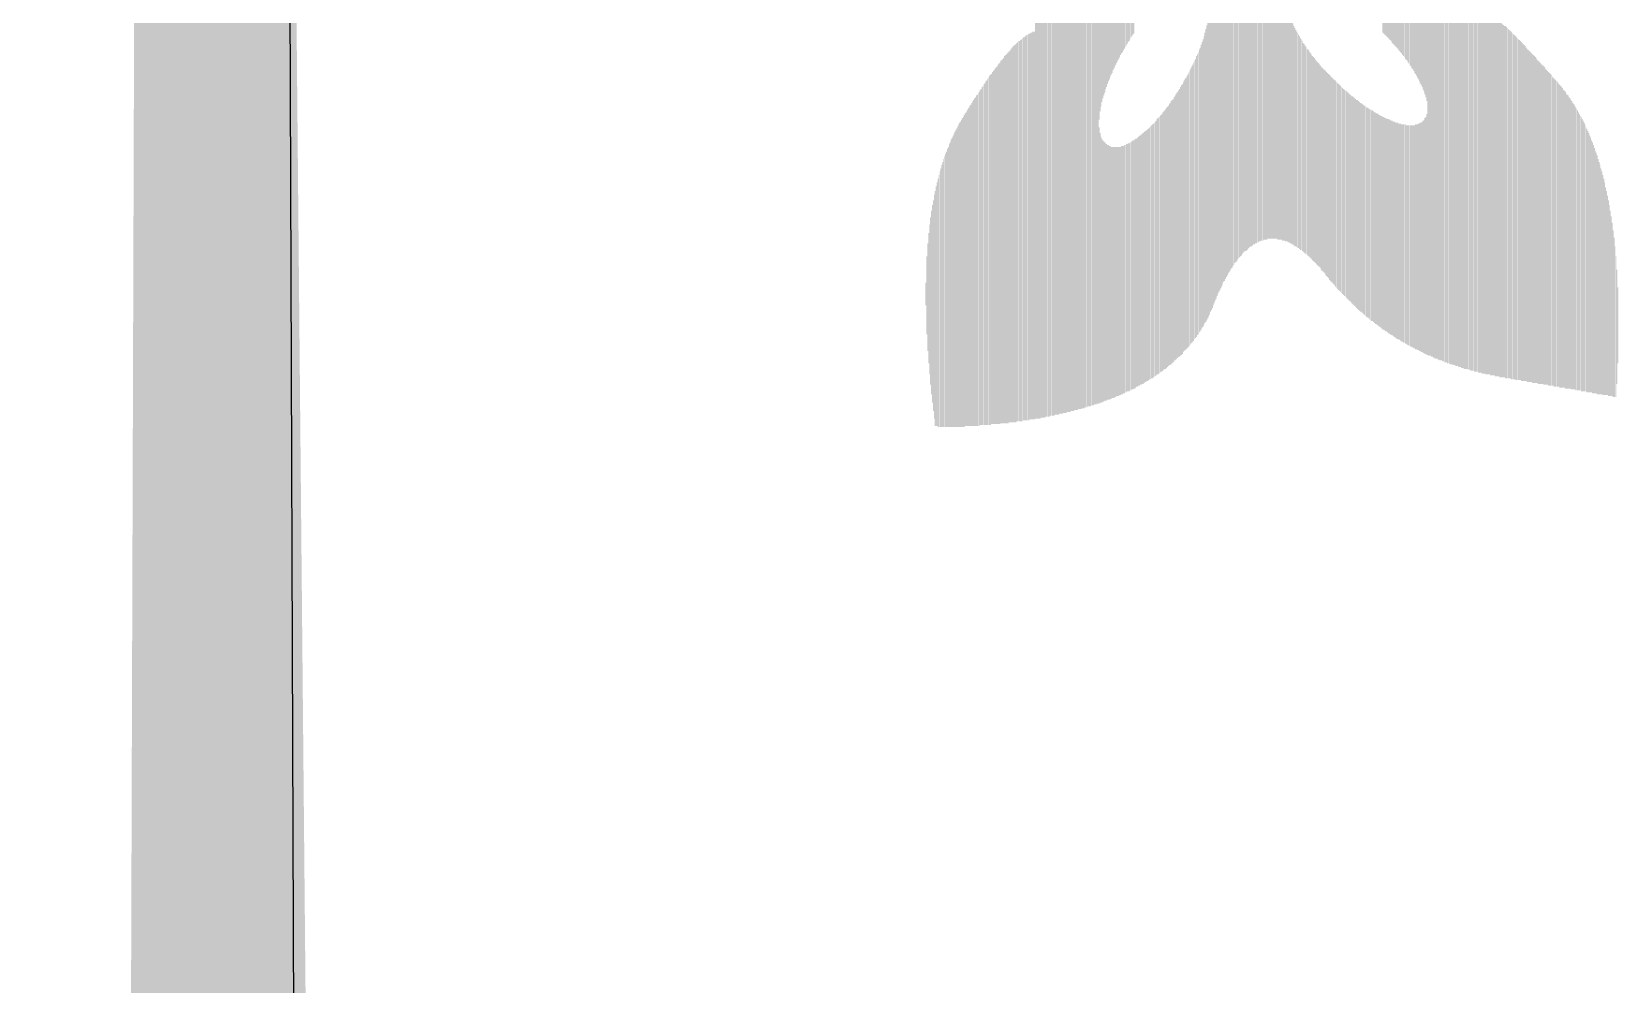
# Model space of a CAD drawing. Extents: x -0.7 to 44.7, y -0.3 to 41.4.
# Drawn here: x -0.711 to 3.593, y 4.835 to 7.418 of the extents above; entities that cross this region are included whole.
import ezdxf

# ---------------------------------------------------------------- set-up
doc = ezdxf.new("R2010")
doc.units = 0
for name, color, linetype in [('1', 12, 'CONTINUOUS'), ('16', 132, 'CONTINUOUS'), ('20', 53, 'CONTINUOUS'), ('21', 40, 'CONTINUOUS')]:
    doc.layers.add(name, color=color, linetype=linetype)

# ---------------------------------------------------------------- blocks, each defined once
blk = doc.blocks.new('RECT')
blk.add_solid([(-0.5, -0.5), (0.5, -0.5), (-0.5, 0.5), (0.5, 0.5)])

msp = doc.modelspace()

# ---------------------------------------------------------------- linework, layer by layer
at = {"layer": '1', "const_width": 0.4064}
msp.add_lwpolyline([(-0.254, -0.127), (-0.127, 40.386)], dxfattribs=at)
at = {"layer": '16', "const_width": 0.4064}
msp.add_lwpolyline([(-0.127, 0), (-0.508, 41.148)], dxfattribs=at)
at = {"layer": '20'}
msp.add_line((-0.122, 37.427), (0.005, 3.213), dxfattribs=at)

# ---------------------------------------------------------------- block references
at = {"layer": '21', "rotation": 90}
for p, xscale, yscale in [((2.5096, 7.9616), 2.4994, 0.0026), ((2.5122, 7.9641), 2.4942, 0.0024), ((2.5147, 7.9679), 2.4916, 0.0024), ((2.4842, 7.9184), 2.535, 0.0026), ((2.4868, 7.9235), 2.5298, 0.0024), ((2.4893, 7.9272), 2.5272, 0.0024), ((2.4918, 7.9311), 2.5248, 0.0026), ((2.4944, 7.9361), 2.5196, 0.0024), ((2.4969, 7.94), 2.5172, 0.0026), ((2.4995, 7.945), 2.512, 0.0024), ((2.502, 7.9488), 2.5094, 0.0024), ((2.5045, 7.9539), 2.5044, 0.0026), ((2.5071, 7.9577), 2.5018, 0.0024), ((2.5172, 7.4078), 1.3614, 0.0026), ((2.5198, 7.3939), 1.3182, 0.0024), ((2.5223, 7.385), 1.2904, 0.0026), ((2.5249, 7.3786), 1.2724, 0.0024), ((2.695, 7.4333), 1.1684, 0.0026), ((2.5274, 7.3736), 1.2522, 0.0024), ((2.5299, 7.371), 1.237, 0.0026), ((2.5325, 7.3685), 1.2218, 0.0024), ((2.535, 7.3659), 1.2064, 0.0026), ((2.6849, 7.4116), 1.12, 0.0024), ((2.6874, 7.4167), 1.1302, 0.0026), ((2.69, 7.4206), 1.143, 0.0024), ((2.6925, 7.4269), 1.1556, 0.0024), ((2.5376, 7.3634), 1.1964, 0.0024), ((2.5401, 7.3608), 1.181, 0.0024), ((2.5426, 7.3608), 1.1708, 0.0026), ((2.5452, 7.3583), 1.1608, 0.0024), ((2.5477, 7.357), 1.148, 0.0026), ((2.5503, 7.3558), 1.1404, 0.0024), ((2.5528, 7.3557), 1.1302, 0.0024), ((2.6671, 7.3888), 1.0642, 0.0024), ((2.6696, 7.39), 1.0718, 0.0026), ((2.6722, 7.3938), 1.0794, 0.0024), ((2.6747, 7.3964), 1.0846, 0.0026), ((2.6773, 7.4002), 1.0922, 0.0024), ((2.6798, 7.404), 1.0998, 0.0024), ((2.6823, 7.4066), 1.11, 0.0026), ((2.5553, 7.3545), 1.1226, 0.0026), ((2.5579, 7.3532), 1.115, 0.0024), ((2.5604, 7.3532), 1.1048, 0.0026), ((2.563, 7.3519), 1.0972, 0.0024), ((2.5655, 7.352), 1.0922, 0.0024), ((2.568, 7.3507), 1.0846, 0.0026), ((2.5706, 7.3507), 1.0794, 0.0024), ((2.5731, 7.3519), 1.0718, 0.0026), ((2.5757, 7.352), 1.0668, 0.0024), ((2.5782, 7.3519), 1.0616, 0.0024), ((2.5807, 7.352), 1.0566, 0.0026), ((2.5833, 7.3507), 1.054, 0.0024), ((2.6366, 7.3659), 1.0236, 0.0026), ((2.6392, 7.3672), 1.0262, 0.0024), ((2.6417, 7.3697), 1.026, 0.0024), ((2.6442, 7.371), 1.0286, 0.0026), ((2.6468, 7.3723), 1.0312, 0.0024), ((2.6493, 7.3736), 1.0338, 0.0026), ((2.6519, 7.3761), 1.0388, 0.0024), ((2.6544, 7.3774), 1.0414, 0.0024), ((2.6569, 7.3799), 1.0464, 0.0026), ((2.6595, 7.3812), 1.049, 0.0024), ((2.662, 7.3837), 1.054, 0.0026), ((2.6646, 7.3863), 1.0592, 0.0024), ((2.5858, 7.3507), 1.049, 0.0026), ((2.5884, 7.3519), 1.0464, 0.0024), ((2.5909, 7.352), 1.0414, 0.0024), ((2.5934, 7.3519), 1.0362, 0.0026), ((2.596, 7.3532), 1.0336, 0.0024), ((2.5985, 7.3532), 1.0336, 0.0026), ((2.6011, 7.3532), 1.0286, 0.0024), ((2.6036, 7.3545), 1.0262, 0.0024), ((2.6061, 7.3545), 1.0262, 0.0026), ((2.6087, 7.3558), 1.0236, 0.0024), ((2.6112, 7.3558), 1.0236, 0.0026), ((2.6138, 7.357), 1.021, 0.0024), ((2.6163, 7.357), 1.021, 0.0024), ((2.6188, 7.3583), 1.0184, 0.0026), ((2.6214, 7.3596), 1.021, 0.0024), ((2.6239, 7.3608), 1.0184, 0.0026), ((2.6265, 7.3608), 1.0184, 0.0024), ((2.629, 7.3621), 1.021, 0.0024), ((2.6315, 7.3646), 1.021, 0.0026), ((2.6341, 7.3646), 1.021, 0.0024), ((2.0118, 7.0814), 1.4248, 0.0024), ((2.0143, 7.0814), 1.4248, 0.0026), ((2.0169, 7.0802), 1.4224, 0.0024), ((3.1853, 7.1462), 1.2902, 0.0024), ((3.1878, 7.1462), 1.2902, 0.0024), ((3.1903, 7.1475), 1.2928, 0.0026), ((3.1929, 7.1462), 1.2954, 0.0024), ((3.1954, 7.1475), 1.298, 0.0026), ((3.198, 7.1475), 1.298, 0.0024), ((3.2005, 7.1487), 1.3004, 0.0024), ((3.203, 7.1488), 1.3056, 0.0026), ((2.0194, 7.0789), 1.4198, 0.0024), ((2.0219, 7.0789), 1.4198, 0.0026), ((2.0245, 7.0776), 1.4172, 0.0024), ((2.027, 7.0789), 1.4148, 0.0026), ((2.0296, 7.0776), 1.4122, 0.0024), ((2.0321, 7.0776), 1.4122, 0.0024), ((2.0346, 7.0776), 1.4122, 0.0026), ((2.0372, 7.0763), 1.4096, 0.0024), ((2.0397, 7.0776), 1.407, 0.0026), ((2.0423, 7.0764), 1.4046, 0.0024), ((2.0448, 7.0764), 1.4046, 0.0024), ((2.0473, 7.0751), 1.402, 0.0026), ((2.0499, 7.0751), 1.402, 0.0024), ((2.0524, 7.0751), 1.397, 0.0026), ((2.055, 7.0751), 1.397, 0.0024), ((2.0575, 7.0751), 1.397, 0.0024), ((2.06, 7.0738), 1.3944, 0.0026), ((2.0626, 7.0738), 1.3944, 0.0024), ((2.0651, 7.0738), 1.3892, 0.0026), ((2.0677, 7.0738), 1.3892, 0.0024), ((2.0702, 7.0738), 1.3892, 0.0024), ((2.0727, 7.0726), 1.3868, 0.0026), ((2.0753, 7.0726), 1.3868, 0.0024), ((2.0778, 7.0726), 1.3818, 0.0026), ((2.0804, 7.0726), 1.3818, 0.0024), ((2.0829, 7.0726), 1.3818, 0.0024), ((2.0854, 7.0713), 1.3792, 0.0026), ((2.088, 7.0725), 1.3766, 0.0024), ((2.0905, 7.0725), 1.3766, 0.0026), ((2.0931, 7.0713), 1.3742, 0.0024), ((2.0956, 7.0713), 1.3742, 0.0024), ((2.0981, 7.0726), 1.3716, 0.0026), ((2.1007, 7.0713), 1.369, 0.0024), ((2.1032, 7.0713), 1.369, 0.0026), ((2.1058, 7.0713), 1.369, 0.0024), ((2.1083, 7.0713), 1.364, 0.0024), ((2.1108, 7.0713), 1.364, 0.0026), ((2.1134, 7.0713), 1.364, 0.0024), ((2.1159, 7.07), 1.3614, 0.0026), ((2.1185, 7.0713), 1.3588, 0.0024), ((2.121, 7.0713), 1.3588, 0.0024), ((2.1235, 7.0713), 1.3588, 0.0026), ((2.1261, 7.07), 1.3562, 0.0024), ((2.1286, 7.0713), 1.3538, 0.0026), ((2.1312, 7.0713), 1.3538, 0.0024), ((3.076, 7.1449), 1.2064, 0.0026), ((3.0786, 7.1437), 1.209, 0.0024), ((3.0811, 7.1437), 1.209, 0.0026), ((3.0837, 7.1437), 1.209, 0.0024), ((3.0862, 7.1437), 1.2142, 0.0024), ((3.0887, 7.1437), 1.2142, 0.0026), ((3.0913, 7.1424), 1.2166, 0.0024), ((3.0938, 7.1437), 1.2192, 0.0026), ((3.0964, 7.1424), 1.2216, 0.0024), ((3.0989, 7.1424), 1.2216, 0.0024), ((3.1014, 7.1437), 1.2242, 0.0026), ((3.104, 7.1424), 1.2268, 0.0024), ((3.1065, 7.1424), 1.2268, 0.0026), ((3.1091, 7.1424), 1.2318, 0.0024), ((3.1116, 7.1424), 1.2318, 0.0024), ((3.1141, 7.1424), 1.2318, 0.0026), ((3.1167, 7.1424), 1.237, 0.0024), ((3.1192, 7.1424), 1.237, 0.0026), ((3.1218, 7.1411), 1.2394, 0.0024), ((3.1243, 7.1424), 1.242, 0.0024), ((3.1268, 7.1424), 1.242, 0.0026), ((3.1294, 7.1424), 1.247, 0.0024), ((3.1319, 7.1424), 1.247, 0.0026), ((3.1345, 7.1424), 1.247, 0.0024), ((3.137, 7.1424), 1.2522, 0.0024), ((3.1395, 7.1424), 1.2522, 0.0026), ((3.1421, 7.1437), 1.2548, 0.0024), ((3.1446, 7.1424), 1.2572, 0.0026), ((3.1472, 7.1424), 1.2572, 0.0024), ((3.1497, 7.1437), 1.2598, 0.0024), ((3.1522, 7.1424), 1.2624, 0.0026), ((3.1548, 7.1437), 1.265, 0.0024), ((3.1573, 7.1437), 1.265, 0.0026), ((3.1599, 7.1437), 1.27, 0.0024), ((3.1624, 7.1437), 1.27, 0.0024), ((3.1649, 7.1449), 1.2724, 0.0026), ((3.1675, 7.1437), 1.275, 0.0024), ((3.17, 7.145), 1.2776, 0.0026), ((3.1726, 7.145), 1.2776, 0.0024), ((3.1751, 7.1449), 1.2826, 0.0024), ((3.1776, 7.1449), 1.2826, 0.0026), ((3.1802, 7.1462), 1.2852, 0.0024), ((3.1827, 7.1462), 1.2852, 0.0026), ((2.1337, 7.07), 1.3512, 0.0024), ((2.1362, 7.07), 1.3512, 0.0026), ((2.1388, 7.0713), 1.3488, 0.0024), ((2.1413, 7.0713), 1.3488, 0.0026), ((2.1439, 7.07), 1.3462, 0.0024), ((2.1464, 7.0713), 1.3436, 0.0024), ((2.1489, 7.0713), 1.3436, 0.0026), ((2.1515, 7.0713), 1.3436, 0.0024), ((2.154, 7.0713), 1.3386, 0.0026), ((2.1566, 7.0713), 1.3386, 0.0024), ((2.1591, 7.0713), 1.3386, 0.0024), ((2.1616, 7.07), 1.336, 0.0026), ((2.1642, 7.0713), 1.3334, 0.0024), ((2.1667, 7.0713), 1.3334, 0.0026), ((2.1693, 7.0713), 1.3334, 0.0024), ((2.1718, 7.0713), 1.3284, 0.0024), ((2.1743, 7.0713), 1.3284, 0.0026), ((2.1769, 7.0713), 1.3284, 0.0024), ((2.1794, 7.0725), 1.3258, 0.0026), ((2.182, 7.0725), 1.3258, 0.0024), ((2.1845, 7.4561), 0.5536, 0.0024), ((2.187, 7.4675), 0.5308, 0.0026), ((2.1896, 7.4739), 0.5182, 0.0024), ((2.1921, 7.4802), 0.5054, 0.0026), ((2.1947, 7.4853), 0.4952, 0.0024), ((2.1972, 7.4878), 0.485, 0.0024), ((2.1997, 7.4916), 0.4774, 0.0026), ((2.2023, 7.4967), 0.4672, 0.0024), ((2.2048, 7.4993), 0.4622, 0.0026), ((2.2074, 7.5031), 0.4546, 0.0024), ((2.2099, 7.5056), 0.4444, 0.0024), ((2.2124, 7.5082), 0.4394, 0.0026), ((2.215, 7.512), 0.4318, 0.0024), ((2.2175, 7.5145), 0.4266, 0.0026), ((2.2201, 7.5171), 0.4216, 0.0024), ((2.2226, 7.5209), 0.414, 0.0024), ((2.2251, 7.5222), 0.4064, 0.0026), ((2.2277, 7.5247), 0.4014, 0.0024), ((2.2302, 7.5272), 0.3962, 0.0026), ((2.2328, 7.5298), 0.3912, 0.0024), ((2.2353, 7.5323), 0.386, 0.0024), ((2.2378, 7.5349), 0.381, 0.0026), ((2.2404, 7.5374), 0.376, 0.0024), ((2.2429, 7.5399), 0.3708, 0.0026), ((2.2455, 7.5412), 0.3632, 0.0024), ((2.248, 7.5424), 0.3606, 0.0024), ((2.2505, 7.545), 0.3556, 0.0026), ((2.2531, 7.5475), 0.3504, 0.0024), ((2.2556, 7.5501), 0.3454, 0.0026), ((2.2582, 7.5513), 0.3428, 0.0024), ((2.2607, 7.5539), 0.3378, 0.0024), ((2.2632, 7.5564), 0.3326, 0.0026), ((2.2658, 7.5577), 0.3302, 0.0024), ((2.2683, 7.5602), 0.325, 0.0026), ((2.2709, 7.5628), 0.32, 0.0024), ((2.2734, 7.564), 0.3174, 0.0024), ((2.2759, 7.5666), 0.3124, 0.0026), ((2.2785, 7.5666), 0.3074, 0.0024), ((2.9541, 7.5691), 0.3072, 0.0026), ((2.9567, 7.5678), 0.3098, 0.0024), ((2.9592, 7.5666), 0.3124, 0.0024), ((2.9617, 7.5653), 0.3148, 0.0026), ((2.9643, 7.564), 0.3174, 0.0024), ((2.9668, 7.5628), 0.32, 0.0026), ((2.9694, 7.5615), 0.3226, 0.0024), ((2.9719, 7.5615), 0.3276, 0.0024), ((2.9744, 7.5603), 0.3302, 0.0026), ((2.977, 7.559), 0.3328, 0.0024), ((2.9795, 7.5564), 0.3378, 0.0026), ((2.9821, 7.5552), 0.3404, 0.0024), ((2.9846, 7.5539), 0.3428, 0.0024), ((2.9871, 7.5526), 0.3454, 0.0026), ((2.9897, 7.5526), 0.3504, 0.0024), ((2.9922, 7.5513), 0.353, 0.0026), ((2.9948, 7.5501), 0.3556, 0.0024), ((2.9973, 7.5475), 0.3606, 0.0024), ((2.9998, 7.5463), 0.3632, 0.0026), ((3.0024, 7.545), 0.3658, 0.0024), ((3.0049, 7.545), 0.3708, 0.0026), ((3.0075, 7.5424), 0.3758, 0.0024), ((3.01, 7.5412), 0.3784, 0.0024), ((3.0125, 7.5399), 0.381, 0.0026), ((3.0151, 7.5374), 0.386, 0.0024), ((3.0176, 7.5374), 0.3912, 0.0026), ((3.0202, 7.5361), 0.3936, 0.0024), ((3.0227, 7.5336), 0.3988, 0.0024), ((3.0252, 7.5323), 0.4012, 0.0026), ((3.0278, 7.531), 0.4088, 0.0024), ((3.0303, 7.5297), 0.4114, 0.0026), ((3.0329, 7.5272), 0.4164, 0.0024), ((3.0354, 7.5259), 0.419, 0.0024), ((3.0379, 7.5234), 0.4242, 0.0026), ((3.0405, 7.5222), 0.4318, 0.0024), ((3.043, 7.5209), 0.4344, 0.0026), ((3.0456, 7.5183), 0.4394, 0.0024), ((3.0481, 7.5158), 0.4444, 0.0024), ((3.0506, 7.5145), 0.452, 0.0026), ((3.0532, 7.512), 0.4572, 0.0024), ((3.0557, 7.5094), 0.4622, 0.0026), ((3.0583, 7.5081), 0.4698, 0.0024), ((3.0608, 7.5056), 0.4748, 0.0024), ((3.0633, 7.5018), 0.4826, 0.0026), ((3.0659, 7.4993), 0.4876, 0.0024), ((3.0684, 7.4967), 0.4978, 0.0026), ((3.071, 7.4929), 0.5054, 0.0024), ((3.0735, 7.4879), 0.5156, 0.0024), ((2.4791, 7.0446), 0.8076, 0.0026), ((2.4817, 7.0548), 0.8178, 0.0024), ((2.6976, 7.1627), 0.6324, 0.0024), ((2.7001, 7.1576), 0.6222, 0.0026), ((2.7027, 7.1513), 0.6146, 0.0024), ((2.7052, 7.1488), 0.6096, 0.0024), ((3.2056, 6.9925), 0.993, 0.0024), ((3.2081, 6.9925), 0.993, 0.0026), ((3.2107, 6.9925), 0.993, 0.0024), ((3.2132, 6.99), 0.993, 0.0024), ((3.2157, 6.99), 0.993, 0.0026), ((3.2183, 6.9888), 0.9906, 0.0024), ((3.2208, 6.9888), 0.9906, 0.0026), ((3.2234, 6.9862), 0.9906, 0.0024), ((3.2259, 6.9862), 0.9906, 0.0024), ((3.2284, 6.9849), 0.988, 0.0026), ((3.231, 6.9836), 0.9854, 0.0024), ((3.2335, 6.9824), 0.988, 0.0026), ((3.2361, 6.9811), 0.9854, 0.0024), ((3.2386, 6.9799), 0.983, 0.0024), ((3.2411, 6.9799), 0.983, 0.0026), ((3.2437, 6.9786), 0.9804, 0.0024), ((3.2462, 6.976), 0.9804, 0.0026), ((3.2488, 6.9747), 0.9778, 0.0024), ((3.2513, 6.9747), 0.9778, 0.0024), ((3.2538, 6.9735), 0.9754, 0.0026), ((3.2564, 6.9722), 0.9728, 0.0024), ((3.2589, 6.9697), 0.9728, 0.0026), ((3.2615, 6.9684), 0.9702, 0.0024), ((3.264, 6.9684), 0.9702, 0.0024), ((3.2665, 6.9671), 0.9676, 0.0026), ((3.2691, 6.9659), 0.9652, 0.0024), ((1.9838, 6.8846), 1.0414, 0.0026), ((1.9864, 6.8859), 1.044, 0.0024), ((1.9889, 6.8871), 1.0464, 0.0026), ((1.9915, 6.8871), 1.0464, 0.0024), ((1.994, 6.8884), 1.049, 0.0024), ((1.9965, 6.8897), 1.0464, 0.0026), ((1.9991, 6.891), 1.049, 0.0024), ((2.0016, 6.891), 1.049, 0.0026), ((2.0042, 6.8922), 1.0514, 0.0024), ((2.0067, 6.8922), 1.0514, 0.0024), ((2.0092, 6.8922), 1.0514, 0.0026), ((2.469, 7.0141), 0.7822, 0.0024), ((2.4715, 7.0218), 0.7874, 0.0026), ((2.4741, 7.0281), 0.795, 0.0024), ((2.4766, 7.0357), 0.8, 0.0024), ((2.7077, 7.1437), 0.6046, 0.0026), ((2.7103, 7.1411), 0.5994, 0.0024), ((2.7128, 7.1361), 0.5944, 0.0026), ((2.7154, 7.1323), 0.5918, 0.0024), ((2.7179, 7.1297), 0.5866, 0.0024), ((2.7204, 7.1259), 0.5842, 0.0026), ((2.723, 7.1234), 0.5842, 0.0024), ((2.7255, 7.1208), 0.579, 0.0026), ((2.7281, 7.117), 0.5766, 0.0024), ((3.2716, 6.9634), 0.9652, 0.0026), ((3.2742, 6.9621), 0.9626, 0.0024), ((3.2767, 6.9608), 0.96, 0.0024), ((3.2792, 6.9595), 0.9574, 0.0026), ((3.2818, 6.9583), 0.955, 0.0024), ((3.2843, 6.957), 0.9524, 0.0026), ((3.2869, 6.9557), 0.955, 0.0024), ((3.2894, 6.9544), 0.9524, 0.0024), ((3.2919, 6.9532), 0.95, 0.0026), ((3.2945, 6.9519), 0.9474, 0.0024), ((3.297, 6.9506), 0.9448, 0.0026), ((3.2996, 6.9494), 0.9424, 0.0024), ((3.3021, 6.9468), 0.9422, 0.0024), ((3.3046, 6.9456), 0.9398, 0.0026), ((3.3072, 6.9443), 0.9372, 0.0024), ((3.3097, 6.943), 0.9346, 0.0026), ((3.3123, 6.9418), 0.9322, 0.0024), ((3.3148, 6.9392), 0.9322, 0.0024), ((1.9381, 6.8592), 1.0058, 0.0026), ((1.9407, 6.8617), 1.0058, 0.0024), ((1.9432, 6.863), 1.0084, 0.0024), ((1.9457, 6.8655), 1.0134, 0.0026), ((1.9483, 6.8668), 1.016, 0.0024), ((1.9508, 6.8681), 1.0186, 0.0026), ((1.9534, 6.8693), 1.021, 0.0024), ((1.9559, 6.8706), 1.0236, 0.0024), ((1.9584, 6.8719), 1.0262, 0.0026), ((1.961, 6.8744), 1.026, 0.0024), ((1.9635, 6.8757), 1.0286, 0.0026), ((1.9661, 6.877), 1.0312, 0.0024), ((1.9686, 6.877), 1.0312, 0.0024), ((1.9711, 6.8783), 1.0338, 0.0026), ((1.9737, 6.8795), 1.0362, 0.0024), ((1.9762, 6.8808), 1.0388, 0.0026), ((1.9788, 6.8833), 1.0388, 0.0024), ((1.9813, 6.8833), 1.0388, 0.0024), ((2.4537, 6.9798), 0.7644, 0.0026), ((2.4563, 6.9862), 0.767, 0.0024), ((2.4588, 6.99), 0.7696, 0.0026), ((2.4614, 6.9964), 0.7722, 0.0024), ((2.4639, 7.0027), 0.7746, 0.0024), ((2.4664, 7.0078), 0.7798, 0.0026), ((2.7306, 7.1132), 0.574, 0.0024), ((2.7331, 7.1119), 0.5714, 0.0026), ((2.7357, 7.1081), 0.5688, 0.0024), ((2.7382, 7.1043), 0.5664, 0.0026), ((2.7408, 7.1018), 0.5664, 0.0024), ((2.7433, 7.0979), 0.5638, 0.0024), ((2.7458, 7.0967), 0.5614, 0.0026), ((2.7484, 7.0929), 0.5588, 0.0024), ((2.7509, 7.0904), 0.5588, 0.0026), ((2.7535, 7.0878), 0.5588, 0.0024), ((2.756, 7.084), 0.5562, 0.0024), ((3.3173, 6.9379), 0.9296, 0.0026), ((3.3199, 6.9366), 0.927, 0.0024), ((3.3224, 6.9354), 0.9246, 0.0026), ((3.325, 6.9341), 0.922, 0.0024), ((3.3275, 6.9328), 0.9194, 0.0024), ((3.33, 6.9303), 0.9194, 0.0026), ((3.3326, 6.929), 0.9168, 0.0024), ((3.3351, 6.9278), 0.9144, 0.0026), ((3.3377, 6.9265), 0.9118, 0.0024), ((3.3402, 6.9252), 0.9092, 0.0024), ((3.3427, 6.9227), 0.9042, 0.0026), ((3.3453, 6.9202), 0.9042, 0.0024), ((3.3478, 6.9189), 0.9016, 0.0026), ((3.3504, 6.9176), 0.899, 0.0024), ((3.3529, 6.9164), 0.8966, 0.0024), ((3.3554, 6.9151), 0.894, 0.0026), ((1.9026, 6.8364), 0.9652, 0.0024), ((1.9051, 6.8376), 0.9676, 0.0024), ((1.9076, 6.8389), 0.9702, 0.0026), ((1.9102, 6.8414), 0.9752, 0.0024), ((1.9127, 6.8427), 0.9778, 0.0026), ((1.9153, 6.844), 0.9804, 0.0024), ((1.9178, 6.8478), 0.983, 0.0024), ((1.9203, 6.849), 0.9854, 0.0026), ((1.9229, 6.8503), 0.988, 0.0024), ((1.9254, 6.8516), 0.9906, 0.0026), ((1.928, 6.8541), 0.9956, 0.0024), ((1.9305, 6.8554), 0.9982, 0.0024), ((1.933, 6.8567), 1.0008, 0.0026), ((1.9356, 6.8579), 1.0032, 0.0024), ((2.4334, 6.9456), 0.7468, 0.0026), ((2.436, 6.9493), 0.7492, 0.0024), ((2.4385, 6.9532), 0.7518, 0.0024), ((2.441, 6.957), 0.7544, 0.0026), ((2.4436, 6.9621), 0.7544, 0.0024), ((2.4461, 6.9659), 0.757, 0.0026), ((2.4487, 6.971), 0.762, 0.0024), ((2.4512, 6.9761), 0.762, 0.0024), ((2.7585, 7.0814), 0.5562, 0.0026), ((2.7611, 7.0776), 0.5536, 0.0024), ((2.7636, 7.0751), 0.5536, 0.0026), ((2.7662, 7.0725), 0.5536, 0.0024), ((2.7687, 7.07), 0.5536, 0.0024), ((2.7712, 7.0662), 0.5512, 0.0026), ((2.7738, 7.0637), 0.5512, 0.0024), ((2.7763, 7.0611), 0.551, 0.0026), ((2.7789, 7.0586), 0.5512, 0.0024), ((2.7814, 7.0561), 0.5512, 0.0024), ((2.7839, 7.0522), 0.5486, 0.0026), ((2.7865, 7.0484), 0.551, 0.0024), ((2.789, 7.0459), 0.5512, 0.0026), ((2.7916, 7.0434), 0.5512, 0.0024), ((3.358, 6.9138), 0.8914, 0.0024), ((3.3605, 6.9113), 0.8916, 0.0026), ((3.3631, 6.91), 0.889, 0.0024), ((3.3656, 6.9087), 0.8864, 0.0024), ((3.3681, 6.9074), 0.8838, 0.0026), ((3.3707, 6.9062), 0.8814, 0.0024), ((3.3732, 6.9036), 0.8762, 0.0026), ((3.3758, 6.9011), 0.8762, 0.0024), ((3.3783, 6.8998), 0.8736, 0.0024), ((3.3808, 6.8986), 0.8712, 0.0026), ((3.3834, 6.8973), 0.8686, 0.0024), ((3.3859, 6.896), 0.866, 0.0026), ((3.3885, 6.8948), 0.8636, 0.0024), ((3.391, 6.8922), 0.8636, 0.0024), ((3.3935, 6.8909), 0.861, 0.0026), ((1.8721, 6.8135), 0.9246, 0.0024), ((1.8746, 6.8147), 0.927, 0.0026), ((1.8772, 6.8173), 0.9322, 0.0024), ((1.8797, 6.8185), 0.9346, 0.0024), ((1.8822, 6.8211), 0.9398, 0.0026), ((1.8848, 6.8224), 0.9424, 0.0024), ((1.8873, 6.8249), 0.9474, 0.0026), ((1.8899, 6.8262), 0.95, 0.0024), ((1.8924, 6.8287), 0.9498, 0.0024), ((1.8949, 6.8313), 0.955, 0.0026), ((1.8975, 6.8325), 0.9574, 0.0024), ((1.9, 6.8338), 0.96, 0.0026), ((2.4106, 6.91), 0.7314, 0.0024), ((2.4131, 6.9151), 0.7316, 0.0024), ((2.4156, 6.9189), 0.734, 0.0026), ((2.4182, 6.9227), 0.7366, 0.0024), ((2.4207, 6.9253), 0.7366, 0.0026), ((2.4233, 6.929), 0.739, 0.0024), ((2.4258, 6.9328), 0.7416, 0.0024), ((2.4283, 6.9367), 0.7442, 0.0026), ((2.4309, 6.9405), 0.7468, 0.0024), ((2.7941, 7.0408), 0.5512, 0.0024), ((2.7966, 7.0383), 0.5512, 0.0026), ((2.7992, 7.0344), 0.5536, 0.0024), ((2.8017, 7.0319), 0.5536, 0.0026), ((2.8043, 7.0294), 0.5538, 0.0024), ((2.8068, 7.0268), 0.5536, 0.0024), ((2.8093, 7.023), 0.5562, 0.0026), ((2.8119, 7.0205), 0.5562, 0.0024), ((2.8144, 7.0179), 0.5562, 0.0026), ((2.817, 7.0154), 0.5562, 0.0024), ((2.8195, 7.0129), 0.5562, 0.0024), ((2.822, 7.0103), 0.5562, 0.0026), ((2.8246, 7.0065), 0.5588, 0.0024), ((2.8271, 7.004), 0.5588, 0.0026), ((2.8297, 7.0015), 0.5588, 0.0024), ((2.8322, 6.9989), 0.5588, 0.0024), ((2.8347, 6.9964), 0.5588, 0.0026), ((3.3961, 6.8884), 0.856, 0.0024), ((3.3986, 6.8871), 0.8534, 0.0026), ((3.4012, 6.8858), 0.8508, 0.0024), ((3.4037, 6.8833), 0.8508, 0.0024), ((3.4062, 6.8821), 0.8484, 0.0026), ((3.4088, 6.8808), 0.8458, 0.0024), ((3.4113, 6.8795), 0.8432, 0.0026), ((3.4139, 6.877), 0.8382, 0.0024), ((3.4164, 6.8757), 0.8356, 0.0024), ((3.4189, 6.8732), 0.8356, 0.0026), ((3.4215, 6.8719), 0.833, 0.0024), ((3.424, 6.8706), 0.8304, 0.0026), ((3.4266, 6.8694), 0.828, 0.0024), ((3.4291, 6.8681), 0.8254, 0.0024), ((3.4316, 6.8656), 0.8204, 0.0026), ((1.8441, 6.7906), 0.8838, 0.0026), ((1.8467, 6.7932), 0.889, 0.0024), ((1.8492, 6.7944), 0.8914, 0.0026), ((1.8518, 6.797), 0.8966, 0.0024), ((1.8543, 6.7982), 0.899, 0.0024), ((1.8568, 6.8008), 0.9042, 0.0026), ((1.8594, 6.8021), 0.9068, 0.0024), ((1.8619, 6.8058), 0.9092, 0.0026), ((1.8645, 6.8071), 0.9118, 0.0024), ((1.867, 6.8097), 0.917, 0.0024), ((1.8695, 6.8109), 0.9194, 0.0026), ((2.3826, 6.8757), 0.7136, 0.0026), ((2.3852, 6.8782), 0.7136, 0.0024), ((2.3877, 6.882), 0.7162, 0.0024), ((2.3902, 6.8846), 0.7162, 0.0026), ((2.3928, 6.8884), 0.7188, 0.0024), ((2.3953, 6.8922), 0.7212, 0.0026), ((2.3979, 6.8948), 0.7214, 0.0024), ((2.4004, 6.8985), 0.7238, 0.0024), ((2.4029, 6.8998), 0.7264, 0.0026), ((2.4055, 6.9037), 0.729, 0.0024), ((2.408, 6.9074), 0.7314, 0.0026), ((2.8373, 6.9938), 0.5588, 0.0024), ((2.8398, 6.9913), 0.5588, 0.0026), ((2.8424, 6.9888), 0.5588, 0.0024), ((2.8449, 6.9862), 0.5588, 0.0024), ((2.8474, 6.9837), 0.5588, 0.0026), ((2.85, 6.9811), 0.5588, 0.0024), ((2.8525, 6.9786), 0.5588, 0.0026), ((2.8551, 6.9773), 0.5612, 0.0024), ((2.8576, 6.9748), 0.5614, 0.0024), ((2.8601, 6.9722), 0.5612, 0.0026), ((2.8627, 6.9697), 0.5614, 0.0024), ((2.8652, 6.9671), 0.5612, 0.0026), ((2.8678, 6.9646), 0.5612, 0.0024), ((2.8703, 6.9621), 0.5614, 0.0024), ((2.8728, 6.9608), 0.5638, 0.0026), ((2.8754, 6.9582), 0.5638, 0.0024), ((2.8779, 6.9557), 0.5638, 0.0026), ((2.8805, 6.9532), 0.5638, 0.0024), ((2.883, 6.9506), 0.5638, 0.0024), ((2.8855, 6.9494), 0.5664, 0.0026), ((3.4342, 6.863), 0.8204, 0.0024), ((3.4367, 6.8617), 0.8178, 0.0026), ((3.4393, 6.8605), 0.8154, 0.0024), ((3.4418, 6.8592), 0.8128, 0.0024), ((3.4443, 6.8566), 0.8076, 0.0026), ((3.4469, 6.8554), 0.8052, 0.0024), ((3.4494, 6.8529), 0.8052, 0.0026), ((3.452, 6.8503), 0.8, 0.0024), ((3.4545, 6.849), 0.7974, 0.0024), ((3.457, 6.8478), 0.795, 0.0026), ((3.4596, 6.8452), 0.7898, 0.0024), ((3.4621, 6.844), 0.7874, 0.0026), ((3.4647, 6.8401), 0.7848, 0.0024), ((1.8187, 6.769), 0.8458, 0.0026), ((1.8213, 6.7728), 0.8482, 0.0024), ((1.8238, 6.7741), 0.8508, 0.0026), ((1.8264, 6.7767), 0.856, 0.0024), ((1.8289, 6.7792), 0.861, 0.0024), ((1.8314, 6.7805), 0.8636, 0.0026), ((1.834, 6.783), 0.8686, 0.0024), ((1.8365, 6.7843), 0.8712, 0.0026), ((1.8391, 6.7868), 0.8762, 0.0024), ((1.8416, 6.7894), 0.8814, 0.0024), ((2.3496, 6.8414), 0.6958, 0.0024), ((2.3521, 6.844), 0.696, 0.0026), ((2.3547, 6.8452), 0.6984, 0.0024), ((2.3572, 6.849), 0.701, 0.0026), ((2.3598, 6.8516), 0.701, 0.0024), ((2.3623, 6.8541), 0.701, 0.0024), ((2.3648, 6.8554), 0.7036, 0.0026), ((2.3674, 6.8592), 0.706, 0.0024), ((2.3699, 6.8617), 0.706, 0.0026), ((2.3725, 6.8643), 0.7062, 0.0024), ((2.375, 6.8681), 0.7086, 0.0024), ((2.3775, 6.8694), 0.7112, 0.0026), ((2.3801, 6.8732), 0.7138, 0.0024), ((2.8881, 6.9468), 0.5664, 0.0024), ((2.8906, 6.9443), 0.5664, 0.0026), ((2.8932, 6.9418), 0.5664, 0.0024), ((2.8957, 6.9418), 0.5664, 0.0024), ((2.8982, 6.9392), 0.5664, 0.0026), ((2.9008, 6.9367), 0.5664, 0.0024), ((2.9033, 6.9341), 0.5664, 0.0026), ((2.9059, 6.9329), 0.569, 0.0024), ((2.9084, 6.9303), 0.5688, 0.0024), ((2.9109, 6.9278), 0.569, 0.0026), ((2.9135, 6.9278), 0.569, 0.0024), ((2.916, 6.9252), 0.5688, 0.0026), ((2.9186, 6.9227), 0.569, 0.0024), ((2.9211, 6.9214), 0.5714, 0.0024), ((2.9236, 6.9189), 0.5714, 0.0026), ((2.9262, 6.9189), 0.5714, 0.0024), ((2.9287, 6.9163), 0.5714, 0.0026), ((2.9313, 6.9138), 0.5714, 0.0024), ((2.9338, 6.9125), 0.574, 0.0024), ((2.9363, 6.9112), 0.5714, 0.0026), ((2.9389, 6.91), 0.574, 0.0024), ((2.9414, 6.9075), 0.574, 0.0026), ((2.944, 6.9049), 0.574, 0.0024), ((2.9465, 6.9049), 0.574, 0.0024), ((2.949, 6.9024), 0.574, 0.0026), ((2.9516, 6.9011), 0.5766, 0.0024), ((3.0735, 6.8681), 0.6528, 0.0024), ((3.4672, 6.8389), 0.7824, 0.0024), ((3.4697, 6.8363), 0.7772, 0.0026), ((3.4723, 6.835), 0.7746, 0.0024), ((3.4748, 6.8325), 0.7696, 0.0026), ((3.4774, 6.8287), 0.767, 0.0024), ((3.4799, 6.8274), 0.7644, 0.0024), ((3.4824, 6.8249), 0.7594, 0.0026), ((3.485, 6.8224), 0.7544, 0.0024), ((3.4875, 6.8198), 0.7492, 0.0026), ((3.4901, 6.8173), 0.7442, 0.0024), ((1.7933, 6.7461), 0.8, 0.0026), ((1.7959, 6.7487), 0.8052, 0.0024), ((1.7984, 6.7512), 0.8102, 0.0026), ((1.801, 6.7538), 0.8154, 0.0024), ((1.8035, 6.7563), 0.8204, 0.0024), ((1.806, 6.7588), 0.8254, 0.0026), ((1.8086, 6.7601), 0.828, 0.0024), ((1.8111, 6.7627), 0.8332, 0.0026), ((1.8137, 6.7652), 0.8382, 0.0024), ((1.8162, 6.7665), 0.8408, 0.0024), ((2.1845, 6.7842), 0.7492, 0.0024), ((2.3064, 6.8058), 0.6806, 0.0026), ((2.309, 6.8084), 0.6806, 0.0024), ((2.3115, 6.8084), 0.6806, 0.0024), ((2.314, 6.8109), 0.6806, 0.0026), ((2.3166, 6.8122), 0.6832, 0.0024), ((2.3191, 6.8147), 0.6832, 0.0026), ((2.3217, 6.8173), 0.6832, 0.0024), ((2.3242, 6.8186), 0.6858, 0.0024), ((2.3267, 6.8211), 0.6858, 0.0026), ((2.3293, 6.8224), 0.6884, 0.0024), ((2.3318, 6.8249), 0.6882, 0.0026), ((2.3344, 6.8274), 0.6882, 0.0024), ((2.3369, 6.8287), 0.6908, 0.0024), ((2.3394, 6.8312), 0.6908, 0.0026), ((2.342, 6.8351), 0.6934, 0.0024), ((2.3445, 6.8363), 0.6958, 0.0026), ((2.3471, 6.8389), 0.696, 0.0024), ((2.9541, 6.8986), 0.5766, 0.0026), ((2.9567, 6.8986), 0.5766, 0.0024), ((2.9592, 6.896), 0.5764, 0.0024), ((2.9617, 6.8947), 0.579, 0.0026), ((2.9643, 6.8935), 0.5766, 0.0024), ((2.9668, 6.8922), 0.579, 0.0026), ((2.9694, 6.8909), 0.5816, 0.0024), ((2.9719, 6.8897), 0.5792, 0.0024), ((2.9744, 6.8884), 0.5816, 0.0026), ((2.977, 6.8859), 0.5816, 0.0024), ((2.9795, 6.8859), 0.5816, 0.0026), ((2.9821, 6.8833), 0.5816, 0.0024), ((2.9846, 6.8821), 0.5842, 0.0024), ((2.9871, 6.8821), 0.5842, 0.0026), ((2.9897, 6.8795), 0.5842, 0.0024), ((2.9922, 6.8782), 0.5866, 0.0026), ((2.9948, 6.8782), 0.5866, 0.0024), ((2.9973, 6.8757), 0.5866, 0.0024), ((2.9998, 6.8757), 0.5866, 0.0026), ((3.0024, 6.8744), 0.5892, 0.0024), ((3.0049, 6.8719), 0.5892, 0.0026), ((3.0075, 6.8719), 0.5892, 0.0024), ((3.01, 6.8706), 0.5918, 0.0024), ((3.0125, 6.8706), 0.5918, 0.0026), ((3.0151, 6.8694), 0.5944, 0.0024), ((3.0176, 6.8681), 0.5918, 0.0026), ((3.0202, 6.8668), 0.5942, 0.0024), ((3.0227, 6.8655), 0.5968, 0.0024), ((3.0252, 6.8655), 0.5968, 0.0026), ((3.0278, 6.8643), 0.5994, 0.0024), ((3.0303, 6.8643), 0.5994, 0.0026), ((3.0329, 6.863), 0.602, 0.0024), ((3.0354, 6.863), 0.602, 0.0024), ((3.0379, 6.8617), 0.6044, 0.0026), ((3.0405, 6.8617), 0.6044, 0.0024), ((3.043, 6.8618), 0.6096, 0.0026), ((3.0456, 6.8618), 0.6096, 0.0024), ((3.0481, 6.8605), 0.6122, 0.0024), ((3.0506, 6.8617), 0.6146, 0.0026), ((3.0532, 6.8605), 0.6172, 0.0024), ((3.0557, 6.8617), 0.6196, 0.0026), ((3.0583, 6.8604), 0.6222, 0.0024), ((3.0608, 6.8617), 0.6248, 0.0024), ((3.0633, 6.8617), 0.6298, 0.0026), ((3.0659, 6.863), 0.6324, 0.0024), ((3.0684, 6.8643), 0.64, 0.0026), ((3.071, 6.8656), 0.6426, 0.0024), ((3.4926, 6.8148), 0.7442, 0.0024), ((3.4951, 6.8122), 0.739, 0.0026), ((3.4977, 6.8097), 0.734, 0.0024), ((3.5002, 6.8071), 0.7288, 0.0026), ((3.5028, 6.8046), 0.7238, 0.0024), ((3.5053, 6.8008), 0.7162, 0.0024), ((3.5078, 6.797), 0.7138, 0.0026), ((3.5104, 6.7944), 0.7086, 0.0024), ((1.7756, 6.7258), 0.7594, 0.0024), ((1.7781, 6.7296), 0.767, 0.0024), ((1.7806, 6.7322), 0.7722, 0.0026), ((1.7832, 6.736), 0.7798, 0.0024), ((1.7857, 6.7385), 0.7848, 0.0026), ((1.7883, 6.7411), 0.79, 0.0024), ((1.7908, 6.7436), 0.795, 0.0024), ((2.187, 6.7779), 0.7314, 0.0026), ((2.1896, 6.7728), 0.7212, 0.0024), ((2.1921, 6.7703), 0.7162, 0.0026), ((2.1947, 6.769), 0.7086, 0.0024), ((2.1972, 6.7677), 0.706, 0.0024), ((2.1997, 6.7678), 0.701, 0.0026), ((2.2023, 6.7665), 0.6984, 0.0024), ((2.2048, 6.7652), 0.6958, 0.0026), ((2.2074, 6.7652), 0.6908, 0.0024), ((2.2099, 6.7652), 0.6908, 0.0024), ((2.2124, 6.7639), 0.6882, 0.0026), ((2.215, 6.7652), 0.6858, 0.0024), ((2.2175, 6.7639), 0.6832, 0.0026), ((2.2201, 6.7652), 0.6806, 0.0024), ((2.2226, 6.7652), 0.6806, 0.0024), ((2.2251, 6.7652), 0.6806, 0.0026), ((2.2277, 6.7665), 0.6782, 0.0024), ((2.2302, 6.7665), 0.6782, 0.0026), ((2.2328, 6.7678), 0.6756, 0.0024), ((2.2353, 6.7678), 0.6756, 0.0024), ((2.2378, 6.7678), 0.6756, 0.0026), ((2.2404, 6.769), 0.673, 0.0024), ((2.2429, 6.769), 0.673, 0.0026), ((2.2455, 6.7715), 0.673, 0.0024), ((2.248, 6.7715), 0.673, 0.0024), ((2.2505, 6.7728), 0.6704, 0.0026), ((2.2531, 6.7741), 0.673, 0.0024), ((2.2556, 6.7754), 0.6706, 0.0026), ((2.2582, 6.7766), 0.673, 0.0024), ((2.2607, 6.7779), 0.6704, 0.0024), ((2.2632, 6.7792), 0.673, 0.0026), ((2.2658, 6.7792), 0.673, 0.0024), ((2.2683, 6.7817), 0.673, 0.0026), ((2.2709, 6.7817), 0.673, 0.0024), ((2.2734, 6.7842), 0.673, 0.0024), ((2.2759, 6.7855), 0.6756, 0.0026), ((2.2785, 6.7868), 0.673, 0.0024), ((2.281, 6.7881), 0.6756, 0.0026), ((2.2836, 6.7906), 0.6756, 0.0024), ((2.2861, 6.7919), 0.673, 0.0024), ((2.2886, 6.7932), 0.6756, 0.0026), ((2.2912, 6.7957), 0.6756, 0.0024), ((2.2937, 6.797), 0.6782, 0.0026), ((2.2963, 6.7982), 0.6756, 0.0024), ((2.2988, 6.7995), 0.6782, 0.0024), ((2.3013, 6.8021), 0.6782, 0.0026), ((2.3039, 6.8033), 0.6806, 0.0024), ((3.5129, 6.7919), 0.7036, 0.0026), ((3.5155, 6.7881), 0.696, 0.0024), ((3.518, 6.7855), 0.6908, 0.0024), ((3.5205, 6.7817), 0.6832, 0.0026), ((3.5231, 6.7779), 0.6806, 0.0024), ((3.5256, 6.7741), 0.673, 0.0026), ((3.5282, 6.7703), 0.6654, 0.0024), ((1.7603, 6.7055), 0.7188, 0.0026), ((1.7629, 6.7093), 0.7264, 0.0024), ((1.7654, 6.7131), 0.734, 0.0024), ((1.7679, 6.7169), 0.7416, 0.0026), ((1.7705, 6.7195), 0.7468, 0.0024), ((1.773, 6.7233), 0.7544, 0.0026), ((3.5307, 6.7665), 0.6578, 0.0024), ((3.5332, 6.764), 0.6528, 0.0026), ((3.5358, 6.7588), 0.6476, 0.0024), ((3.5383, 6.7538), 0.6376, 0.0026), ((3.5409, 6.75), 0.63, 0.0024), ((1.7476, 6.6826), 0.673, 0.0026), ((1.7502, 6.6877), 0.6832, 0.0024), ((1.7527, 6.6928), 0.6934, 0.0024), ((1.7552, 6.6966), 0.701, 0.0026), ((1.7578, 6.7017), 0.7112, 0.0024), ((3.5434, 6.7461), 0.6222, 0.0024), ((3.5459, 6.7411), 0.6122, 0.0026), ((3.5485, 6.7373), 0.6046, 0.0024), ((3.551, 6.7309), 0.5968, 0.0026), ((3.5536, 6.7258), 0.5866, 0.0024), ((1.7375, 6.6725), 0.607, 0.0024), ((1.74, 6.6674), 0.6374, 0.0024), ((1.7425, 6.6738), 0.6502, 0.0026), ((1.7451, 6.6789), 0.6604, 0.0024), ((3.5561, 6.7208), 0.5766, 0.0024), ((3.5586, 6.7144), 0.5638, 0.0026), ((3.5612, 6.7093), 0.5536, 0.0024), ((3.5637, 6.703), 0.541, 0.0026), ((1.7298, 6.6839), 0.4978, 0.0026), ((1.7324, 6.6801), 0.5358, 0.0024), ((1.7349, 6.675), 0.5714, 0.0026), ((3.5663, 6.6954), 0.5308, 0.0024), ((3.5688, 6.689), 0.518, 0.0024), ((3.5713, 6.6814), 0.5028, 0.0026), ((1.7248, 6.6916), 0.4064, 0.0024), ((1.7273, 6.6877), 0.4546, 0.0024), ((3.5739, 6.6738), 0.4876, 0.0024), ((3.5764, 6.6649), 0.4698, 0.0026), ((1.7197, 6.6979), 0.292, 0.0024), ((1.7222, 6.6954), 0.353, 0.0026), ((3.579, 6.6534), 0.452, 0.0024), ((3.5815, 6.6433), 0.4318, 0.0024), ((1.7171, 6.703), 0.2108, 0.0026), ((3.584, 6.6319), 0.409, 0.0026), ((3.5866, 6.6179), 0.381, 0.0024), ((3.5891, 6.6179), 0.3098, 0.0026), ((1.7146, 6.7068), 0.061, 0.0024), ((3.5917, 6.6217), 0.2056, 0.0024)]:
    msp.add_blockref('RECT', p, dxfattribs=dict(at, xscale=xscale, yscale=yscale))

doc.saveas('drawing.dxf')
